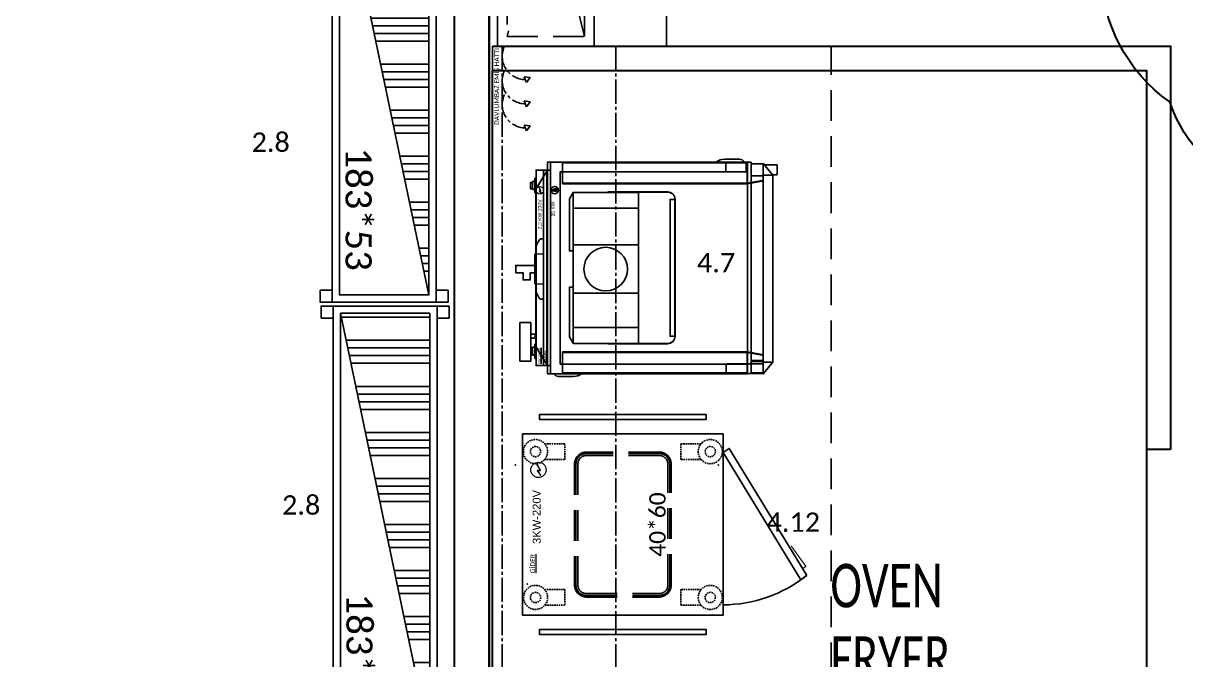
# Model space of a CAD drawing. Header units: millimetres. Extents: x -10496 to -5455, y -188 to 7293.
# Drawn here: x -7948 to -7467.1, y 5165.5 to 5428.9 of the extents above; entities that cross this region are included whole.
import ezdxf

# ---------------------------------------------------------------- set-up
doc = ezdxf.new("R2010")
doc.units = ezdxf.units.MM
for name, pattern in [('CONTINUA', [0]), ('DASHED', [19.05, 12.7, -6.35]), ('GEN7', [13.75, 10, -1.25, 1.25, -1.25])]:
    doc.linetypes.add(name, pattern=pattern)
for name, color, linetype in [('200-EquipInternal-2d', 252, 'Continuous'), ('GJC ALAN', 2, 'Continuous'), ('Kıtc-002 Çizgi', 7, 'Continuous'), ('Kıtc-006 Yazı 001', 1, 'Continuous'), ('Kıtc-008 Rakam', 1, 'Continuous'), ('Kıtc-011 Elk Tes Yazı 001', 1, 'Continuous'), ('Kıtc-014 Elk Tes İşaretler', 1, 'Continuous'), ('Kıtc-016 Su Tes Yazı 001', 5, 'Continuous'), ('Kıtc-024 Gaz Tes İşaretler', 3, 'Continuous'), ('Kıtc-040 Davlumbaz', 4, 'Continuous'), ('Kıtc-041 İstif Rafı', 7, 'Continuous'), ('S2000-002 Çizgi', 7, 'Continuous')]:
    doc.layers.add(name, color=color, linetype=linetype)
doc.layers.add('200-InsPoint-3D', color=3, linetype='CONTINUA', plot=False)
doc.layers.add('GJC_duvar', color=10, linetype='Continuous', lineweight=30)
doc.styles.get("Standard").update_dxf_attribs({"font": 'calibri.ttf', "height": 15})
doc.styles.add('Ölçü50', font='calibri.ttf', dxfattribs={"width": 0.7})

# ---------------------------------------------------------------- blocks, each defined once
blk = doc.blocks.new('A$C29431E44')
at = {"layer": 'Kıtc-014 Elk Tes İşaretler', "linetype": 'Continuous', "lineweight": 0}
for p, q in [((2.9, 3.66), (0.96, 2.3)), ((0.96, 2.3), (1, 2.21)), ((1, 2.21), (2.81, 3.48)), ((2.81, 3.48), (2.9, 2.31)), ((3, 2.49), (2.9, 3.66)), ((2.9, 2.31), (5.24, 3.52)), ((5.18, 3.62), (3, 2.49)), ((5.66, 3.81), (5.09, 3.77)), ((5.09, 3.77), (5.17, 3.64)), ((5.17, 3.64), (5.34, 3.36)), ((5.24, 3.52), (5.19, 3.62)), ((5.34, 3.36), (5.66, 3.81))]:
    blk.add_line(p, q, dxfattribs=at)
blk.add_circle((3.16, 3.16), 3.16, dxfattribs=at)
blk = doc.blocks.new('A$C74735DFE')
at = {"layer": 'Kıtc-024 Gaz Tes İşaretler'}
blk.add_circle((38, 38), 38.3, dxfattribs=at)
for points, knots in [([(23, 31), (25, 37), (36, 53), (21, 81), (47, 57), (52, 39)], [12.776613, 12.776613, 12.776613, 12.776613, 30.852712, 43.460631, 77.656151, 77.656151, 77.656151, 77.656151]), ([(52, 39), (56, 22), (39, -9), (28, 18), (23, 31)], [77.656151, 77.656151, 77.656151, 77.656151, 109.670532, 137.365521, 137.365521, 137.365521, 137.365521]), ([(32, 18), (33, 21), (39, 29), (31, 43), (44, 31), (46, 22)], [12.776613, 12.776613, 12.776613, 12.776613, 30.852712, 43.460631, 77.656151, 77.656151, 77.656151, 77.656151]), ([(46, 22), (48, 14), (40, -2), (35, 12), (32, 18)], [77.656151, 77.656151, 77.656151, 77.656151, 109.670532, 137.365521, 137.365521, 137.365521, 137.365521])]:
    blk.add_open_spline(points, degree=3, knots=knots, dxfattribs=at)
blk = doc.blocks.new('A$Cb9e7107a')
at = {"layer": 'Kıtc-002 Çizgi'}
for p, q in [((6.35, 106.49, -108), (6.35, 106.49, -108)), ((22.35, 106.49, -108), (6.35, 106.49, -108)), ((6.35, 101.99, -108), (6.35, 106.49, -108)), ((22.35, 101.99, -108), (22.35, 106.49, -108)), ((6.35, 101.99, -108), (22.35, 101.99, -108)), ((8.82, 100.7, -108), (8.82, 101.14, -108)), ((8.95, 101.99, -108), (8.95, 101.33, -108)), ((8.95, 101.33, -108), (11.95, 101.33, -108)), ((11.95, 101.99, -108), (11.95, 101.33, -108)), ((12.08, 100.7, -108), (12.08, 101.14, -108)), ((15.85, 101.99, -108), (15.85, 100.19, -108)), ((17.45, 101.99, -108), (17.45, 100.19, -108)), ((77.32, 100.69, -108), (77.32, 101.13, -108)), ((77.52, 101.33, -108), (80.48, 101.33, -108)), ((77.71, 102.12, -108), (77.69, 101.33, -108)), ((77.71, 102.12, -108), (80.29, 102.12, -108)), ((80.29, 102.12, -108), (80.31, 101.33, -108)), ((80.68, 100.69, -108), (80.68, 101.13, -108)), ((7.44, 100.18, -108), (7.31, 99.84, -108)), ((7.31, 99.84, -108), (12.32, 99.84, -108)), ((7.46, 99.84, -108), (7.31, 99.84, -108)), ((7.46, 99.84, -108), (12.32, 99.84, -108)), ((7.46, 99.79, -108), (7.46, 99.84, -108)), ((7.62, 100.34, -108), (13.28, 100.34, -108)), ((8.54, 100.34, -108), (12.36, 100.34, -108)), ((13.46, 100.18, -108), (13.57, 99.89, -108)), ((15.85, 100.19, -108), (15.85, 99.89, -108)), ((17.45, 100.19, -108), (15.85, 100.19, -108)), ((17.45, 100.19, -108), (17.45, 99.89, -108)), ((31.99, 96.7, -108), (32.01, 98.07, -108)), ((37.1, 99.96, -108), (37.5, 99.96, -108)), ((37.5, 99.96, -108), (38.31, 99.96, -108)), ((38.32, 100.16, -108), (38.19, 96.7, -108)), ((50.38, 100.35, -108), (38.52, 100.35, -108)), ((38.52, 100.35, -108), (38.52, 100.35, -108)), ((50.38, 100.35, -108), (50.38, 100.35, -108)), ((50.71, 96.7, -108), (50.58, 100.16, -108)), ((50.59, 99.96, -108), (51.4, 99.96, -108)), ((51.4, 99.96, -108), (51.8, 99.96, -108)), ((56.89, 98.07, -108), (56.91, 96.7, -108)), ((75.93, 100.12, -108), (75.84, 99.89, -108)), ((76.11, 100.28, -108), (81.89, 100.28, -108)), ((82.07, 100.12, -108), (82.19, 99.79, -108)), ((1.15, 12.4, -108), (1.15, 95.14, -108)), ((1.15, 95.14, -108), (88.75, 95.14, -108)), ((88.75, 95.14, -108), (88.75, 12.4, -108)), ((13.55, 70.07, -108), (13.55, 45.29, -108)), ((13.55, 70.07, -108), (13.63, 70.07, -108)), ((13.63, 45.29, -108), (13.63, 70.07, -108)), ((76.27, 70.07, -108), (76.27, 45.29, -108)), ((76.27, 70.07, -108), (76.35, 70.07, -108)), ((76.35, 45.29, -108), (76.35, 70.07, -108)), ((73.35, 42.37, -108), (16.55, 42.37, -108)), ((73.35, 42.29, -108), (16.55, 42.29, -108)), ((1.25, 20.4, -108), (1.25, 6.6, -108)), ((4.45, 21.2, -108), (2.05, 21.2, -108)), ((5.25, 6.6, -108), (5.25, 20.4, -108)), ((1.25, 12.4, -108), (1.15, 12.4, -108)), ((1.25, 5.8, -108), (1.25, 12.4, -108)), ((1.25, 12.4, -108), (1.25, 12.4, -108)), ((88.05, 10.8, -108), (88.05, 5.8, -108)), ((88.75, 12.4, -108), (88.65, 12.4, -108)), ((88.65, 10.8, -108), (88.65, 12.4, -108)), ((88.05, 5.8, -108), (1.25, 5.8, -108)), ((1.25, 5.8, -108), (1.25, 5.7, -108)), ((1.25, 5.7, -108), (5.98, 1.8, -108)), ((5.98, 1.8, -108), (5.98, 5.8, -108)), ((83.32, 1.8, -108), (83.32, 5.8, -108)), ((83.32, 1.8, -108), (88.05, 5.7, -108)), ((87.65, 5.37, -108), (87.65, 0.3, -108)), ((87.65, 5.12, -108), (87.65, 0.3, -108)), ((88.05, 5.7, -108), (88.05, 5.8, -108)), ((5.98, 1.8, -108), (83.32, 1.8, -108)), ((5.98, 1.8, -108), (5.98, 1.8, -108)), ((83.45, 1.91, -108), (83.45, 0.3, -108)), ((83.75, 0, -108), (87.35, 0, -108)), ((84.32, 0, -108), (86.78, 0, -108)), ((87.3, 0, -108), (87.35, 0, -108)), ((87.3, 0, -108), (87.35, 0, -108))]:
    blk.add_line(p, q, dxfattribs=at)
at = {"layer": 'Kıtc-002 Çizgi', "elevation": -108}
for points in [[(45.95, 100.35), (45.95, 108.2), (42.95, 108.2), (42.95, 105.2), (39.95, 105.2), (39.95, 102.2), (42.95, 102.2), (42.95, 100.35)], [(12.23, 99.79), (4.5, 99.79), (4.5, 95.14)], [(4.5, 96.7), (85.4, 96.7)], [(36.01, 99.89), (12.4, 99.89), (7.09, 96.7)], [(82.81, 96.7), (77.5, 99.89), (52.89, 99.89)], [(85.4, 95.14), (85.4, 99.79), (77.67, 99.79)], [(73.25, 42.37), (73.25, 44.37), (16.65, 44.37), (16.65, 42.37)], [(88.65, 12.4), (5.25, 12.4)], [(5.25, 10.8), (88.05, 10.8)], [(88.05, 10.8), (88.65, 10.8)]]:
    blk.add_lwpolyline(points, dxfattribs=at)
for points in [[(1.15, 92.27, 0.299779), (0, 90.52), (0, 84.27, 0.164556), (1.15, 80.88, 0.164556)], [(88.75, 13.88, 0.299779), (89.9, 15.63), (89.9, 21.87, 0.164556), (88.75, 25.27, 0.164556)]]:
    blk.add_lwpolyline(points, format="xyb", dxfattribs=at)
at = {"layer": 'Kıtc-002 Çizgi'}
for points, elevation in [([(13.7, 84.49), (76.2, 84.49), (76.2, 57.49), (13.7, 57.49)], -108), ([(13.8, 84.49), (16.4, 85.99), (36.95, 85.99), (36.95, 84.49)], -108), ([(76.1, 84.49), (73.5, 85.99), (51.95, 85.99), (51.95, 84.49)], 83.57), ([(76.1, 84.49), (73.5, 85.99), (51.95, 85.99), (51.95, 84.49)], -108)]:
    blk.add_lwpolyline(points, close=True, dxfattribs=dict(at, elevation=elevation))
at = {"layer": 'Kıtc-002 Çizgi', "elevation": -108}
blk.add_lwpolyline([(85.25, 21.35), (88.05, 21.35, -0.414214), (88.55, 20.85), (88.55, 13.35, -0.414214), (88.05, 12.85), (85.25, 12.85, -0.414214), (84.75, 13.35), (84.75, 20.85, -0.414214)], format="xyb", close=True, dxfattribs=at)
at = {"layer": 'Kıtc-002 Çizgi'}
blk.add_circle((44.45, 70.99, -108), 9, dxfattribs=at)
for centre, radius, start, end in [((9.02, 101.14, -108), 0.2, 112.0017, 180.4358), ((11.88, 101.14, -108), 0.2, 359.5642, 67.9983), ((77.52, 101.13, -108), 0.205, 90, 180), ((80.48, 101.13, -108), 0.205, 0, 90), ((7.62, 100.16, -108), 0.18, 90.0242, 172.9815), ((8.95, 100.24, -108), 0.425, 113.9501, 166.3373), ((8.74, 100.7, -108), 0.08, 293.9501, 0), ((12.16, 100.7, -108), 0.08, 180, 246.0499), ((11.95, 100.24, -108), 0.425, 13.6627, 66.0499), ((13.28, 100.16, -108), 0.18, 7.0185, 89.9758), ((37.1, 91.96, -108), 8, 90.9713, 125.3659), ((51.8, 91.96, -108), 8, 54.6341, 89.0287), ((76.11, 100.1, -108), 0.18, 90, 173.0282), ((77.45, 100.21, -108), 0.439, 113.9501, 171.7466), ((77.24, 100.69, -108), 0.08, 293.9501, 0), ((80.77, 100.69, -108), 0.08, 180, 246.0499), ((80.55, 100.21, -108), 0.439, 8.2534, 66.0499), ((81.89, 100.1, -108), 0.18, 6.9718, 90), ((16.55, 45.29, -108), 3, 180, 270), ((16.55, 45.29, -108), 2.92, 180, 270), ((73.35, 45.29, -108), 3, 270, 0), ((73.35, 45.29, -108), 2.92, 270, 0), ((2.05, 20.4, -108), 0.8, 90, 180), ((4.45, 20.4, -108), 0.8, 0, 90), ((2.05, 6.6, -108), 0.8, 180, 270), ((4.45, 6.6, -108), 0.8, 270, 0), ((83.75, 0.3, -108), 0.3, 180, 270), ((83.75, 0.3, -108), 0.3, 180, 270), ((87.35, 0.3, -108), 0.3, 270, 0), ((87.35, 0.3, -108), 0.3, 270, 0)]:
    blk.add_arc(centre, radius, start, end, dxfattribs=at)
for points, knots in [([(32.01, 98.07, -108), (32.01, 98.08, -108), (32.01, 98.09, -108), (32.02, 98.1, -108), (32.02, 98.11, -108), (32.02, 98.13, -108), (32.03, 98.14, -108), (32.04, 98.16, -108), (32.05, 98.17, -108), (32.06, 98.18, -108), (32.06, 98.18, -108), (32.07, 98.18, -108)], [0.026096, 0.026096, 0.026096, 0.026096, 0.255453, 0.255453, 0.510906, 0.510906, 1.011682, 1.011682, 1.512458, 1.512458, 1.773574, 1.773574, 1.773574, 1.773574]), ([(32.07, 98.18, -108), (32.08, 98.19, -108), (32.08, 98.2, -108), (32.12, 98.22, -108), (32.15, 98.25, -108), (32.21, 98.3, -108), (32.26, 98.33, -108), (32.35, 98.4, -108), (32.4, 98.44, -108), (32.45, 98.48, -108), (32.46, 98.48, -108), (32.47, 98.49, -108)], [30.609927, 30.609927, 30.609927, 30.609927, 31.066274, 31.066274, 32.574437, 32.574437, 34.448066, 34.448066, 36.321695, 36.321695, 36.594597, 36.594597, 36.594597, 36.594597]), ([(36.96, 99.96, -108), (36.96, 99.96, -108), (36.97, 99.96, -108), (36.97, 99.96, -108), (36.98, 99.96, -108), (36.99, 99.96, -108), (36.99, 99.96, -108), (37, 99.96, -108), (37, 99.96, -108), (37, 99.96, -108)], [-1.156966, -1.156966, -1.156966, -1.156966, -1.129883, -1.129883, -0.753255, -0.753255, -0.376628, -0.376628, 0, 0, 0, 0]), ([(37, 99.96, -108), (37, 99.96, -108), (37, 99.96, -108), (37.02, 99.96, -108), (37.03, 99.96, -108), (37.06, 99.96, -108), (37.07, 99.96, -108), (37.1, 99.96, -108), (37.1, 99.96, -108), (37.1, 99.96, -108)], [16.593058, 16.593058, 16.593058, 16.593058, 17.629056, 17.629056, 18.665054, 18.665054, 19.701052, 19.701052, 19.809276, 19.809276, 19.809276, 19.809276]), ([(38.32, 100.16, -108), (38.32, 100.16, -108), (38.32, 100.16, -108), (38.32, 100.18, -108), (38.32, 100.21, -108), (38.34, 100.25, -108), (38.36, 100.27, -108), (38.4, 100.31, -108), (38.42, 100.33, -108), (38.47, 100.34, -108), (38.49, 100.35, -108), (38.52, 100.35, -108)], [-3.081227, -3.081227, -3.081227, -3.081227, -3.078099, -3.078099, -2.343853, -2.343853, -1.562545, -1.562545, -0.781265, -0.781265, 0, 0, 0, 0]), ([(50.58, 100.16, -108), (50.58, 100.16, -108), (50.58, 100.16, -108), (50.58, 100.18, -108), (50.58, 100.21, -108), (50.56, 100.25, -108), (50.54, 100.27, -108), (50.5, 100.31, -108), (50.48, 100.33, -108), (50.43, 100.34, -108), (50.41, 100.35, -108), (50.38, 100.35, -108)], [-0.003175, -0.003175, -0.003175, -0.003175, 0, 0, 0.734199, 0.734199, 1.515508, 1.515508, 2.296788, 2.296788, 3.078053, 3.078053, 3.078053, 3.078053]), ([(51.8, 99.96, -108), (51.8, 99.96, -108), (51.8, 99.96, -108), (51.83, 99.96, -108), (51.84, 99.96, -108), (51.87, 99.96, -108), (51.88, 99.96, -108), (51.9, 99.96, -108), (51.9, 99.96, -108), (51.9, 99.96, -108)], [-3.216218, -3.216218, -3.216218, -3.216218, -3.107994, -3.107994, -2.071996, -2.071996, -1.035998, -1.035998, 0, 0, 0, 0]), ([(51.9, 99.96, -108), (51.9, 99.96, -108), (51.9, 99.96, -108), (51.91, 99.96, -108), (51.91, 99.96, -108), (51.92, 99.96, -108), (51.93, 99.96, -108), (51.93, 99.96, -108), (51.94, 99.96, -108), (51.94, 99.96, -108)], [6.028606, 6.028606, 6.028606, 6.028606, 6.405257, 6.405257, 6.781908, 6.781908, 7.158559, 7.158559, 7.185576, 7.185576, 7.185576, 7.185576]), ([(56.43, 98.49, -108), (56.44, 98.48, -108), (56.45, 98.48, -108), (56.5, 98.44, -108), (56.55, 98.4, -108), (56.64, 98.33, -108), (56.69, 98.3, -108), (56.75, 98.25, -108), (56.78, 98.22, -108), (56.82, 98.2, -108), (56.82, 98.19, -108), (56.83, 98.18, -108)], [43.030758, 43.030758, 43.030758, 43.030758, 43.303661, 43.303661, 45.17729, 45.17729, 47.050918, 47.050918, 48.559081, 48.559081, 49.015429, 49.015429, 49.015429, 49.015429]), ([(56.83, 98.18, -108), (56.84, 98.18, -108), (56.84, 98.18, -108), (56.85, 98.17, -108), (56.86, 98.16, -108), (56.87, 98.14, -108), (56.88, 98.13, -108), (56.88, 98.11, -108), (56.88, 98.1, -108), (56.89, 98.09, -108), (56.89, 98.08, -108), (56.89, 98.07, -108)], [4.265938, 4.265938, 4.265938, 4.265938, 4.527054, 4.527054, 5.02783, 5.02783, 5.528606, 5.528606, 5.784059, 5.784059, 6.013415, 6.013415, 6.013415, 6.013415])]:
    blk.add_open_spline(points, degree=3, knots=knots, dxfattribs=at)
blk.add_point((1.15, 5.8, -108), dxfattribs=at)
for points in [[(4.5, 95.35, 74.43), (4.5, 96.72, 74.06), (85.4, 96.72, 74.06), (85.4, 95.35, 74.43)], [(4.5, 96.72, 74.06), (4.5, 96.7, 73.96), (85.4, 96.7, 73.96), (85.4, 96.72, 74.06)], [(4.5, 96.7, 73.96), (4.5, 95.25, 74.35), (85.4, 95.25, 74.35), (85.4, 96.7, 73.96)], [(1.15, 93.79, -36.9), (1.15, 95.14, -36.9), (88.75, 95.14, -36.9), (88.75, 93.79, -36.9)], [(1.15, 95.14, -36.9), (1.15, 95.14, 76.1), (88.75, 95.14, 76.1), (88.75, 95.14, -36.9)], [(1.15, 93.79, -36.9), (1.15, 93.79, 76.1), (1.15, 95.14, 76.1), (1.15, 95.14, -36.9)], [(1.15, 12.4, 76.1), (88.75, 12.4, 76.1), (88.75, 95.14, 76.1), (1.15, 95.14, 76.1)], [(1.15, 12.4, -91), (1.15, 93.79, -91), (88.75, 93.79, -91), (88.75, 12.4, -91)], [(1.15, 12.4, -91), (1.15, 12.4, 76.1), (1.15, 93.79, 76.1), (1.15, 93.79, -91)], [(4.5, 95.14, 76.1), (4.5, 95.35, 76.1), (85.4, 95.35, 76.1), (85.4, 95.14, 76.1)], [(4.5, 95.35, 76.1), (4.5, 95.35, 74.43), (85.4, 95.35, 74.43), (85.4, 95.35, 76.1)], [(4.5, 95.25, 76), (4.5, 95.14, 76), (85.4, 95.14, 76), (85.4, 95.25, 76)], [(4.5, 95.25, 74.35), (4.5, 95.25, 76), (85.4, 95.25, 76), (85.4, 95.25, 74.35)], [(4.5, 95.14, 76), (4.5, 95.14, 76.1), (85.4, 95.14, 76.1), (85.4, 95.14, 76)], [(88.75, 93.79, -36.9), (88.75, 95.14, -36.9), (88.75, 95.14, 76.1), (88.75, 93.79, 76.1)], [(88.75, 12.4, -91), (88.75, 93.79, -91), (88.75, 93.79, 76.1), (88.75, 12.4, 76.1)], [(1.5, 12.42, -98.46), (1.35, 12.42, -98.46), (1.35, 88.82, -98.46), (1.5, 88.82, -98.46)], [(1.35, 12.42, -98.46), (1.35, 12.42, -97.46), (1.35, 88.82, -97.46), (1.35, 88.82, -98.46)], [(1.35, 12.42, -97.46), (9.85, 12.42, -97.46), (9.85, 88.82, -97.46), (1.35, 88.82, -97.46)], [(10.15, 12.42, -97.61), (1.5, 12.42, -97.61), (1.5, 88.82, -97.61), (10.15, 88.82, -97.61)], [(1.5, 12.42, -97.61), (1.5, 12.42, -98.46), (1.5, 88.82, -98.46), (1.5, 88.82, -97.61)], [(5.15, 12.4, -87), (5.15, 89.79, -87), (84.75, 89.79, -87), (84.75, 12.4, -87)], [(5.15, 12.4, 72.1), (84.75, 12.4, 72.1), (84.75, 89.79, 72.1), (5.15, 89.79, 72.1)], [(5.15, 89.79, -87), (5.15, 89.79, 72.1), (84.75, 89.79, 72.1), (84.75, 89.79, -87)], [(5.15, 12.4, -87), (5.15, 12.4, 72.1), (5.15, 89.79, 72.1), (5.15, 89.79, -87)], [(9.85, 12.42, -97.46), (9.85, 12.42, -91), (9.85, 88.82, -91), (9.85, 88.82, -97.46)], [(10.15, 12.42, -91), (10.15, 12.42, -97.61), (10.15, 88.82, -97.61), (10.15, 88.82, -91)], [(88.4, 12.42, -97.61), (79.75, 12.42, -97.61), (79.75, 88.82, -97.61), (88.4, 88.82, -97.61)], [(79.75, 12.42, -97.61), (79.75, 12.42, -91), (79.75, 88.82, -91), (79.75, 88.82, -97.61)], [(80.05, 12.42, -91), (80.05, 12.42, -97.46), (80.05, 88.82, -97.46), (80.05, 88.82, -91)], [(80.05, 12.42, -97.46), (88.55, 12.42, -97.46), (88.55, 88.82, -97.46), (80.05, 88.82, -97.46)], [(84.75, 12.4, -87), (84.75, 89.79, -87), (84.75, 89.79, 72.1), (84.75, 12.4, 72.1)], [(88.55, 12.42, -98.46), (88.4, 12.42, -98.46), (88.4, 88.82, -98.46), (88.55, 88.82, -98.46)], [(88.4, 12.42, -98.46), (88.4, 12.42, -97.61), (88.4, 88.82, -97.61), (88.4, 88.82, -98.46)], [(88.55, 12.42, -97.46), (88.55, 12.42, -98.46), (88.55, 88.82, -98.46), (88.55, 88.82, -97.46)], [(13.7, 57.49, 85.04), (20.2, 57.49, 90.44), (20.2, 84.49, 90.44), (13.7, 84.49, 85.04)], [(13.7, 57.49, 76.1), (13.7, 57.49, 85.04), (13.7, 84.49, 85.04), (13.7, 84.49, 76.1)], [(20.2, 57.49, 90.44), (34.45, 57.49, 95.45), (34.45, 84.49, 95.45), (20.2, 84.49, 90.44)], [(34.45, 57.49, 95.45), (54.45, 57.49, 95.45), (54.45, 84.49, 95.45), (34.45, 84.49, 95.45)], [(54.45, 57.49, 95.45), (69.7, 57.49, 90.44), (69.7, 84.49, 90.44), (54.45, 84.49, 95.45)], [(69.7, 57.49, 90.44), (76.2, 57.49, 85.04), (76.2, 84.49, 85.04), (69.7, 84.49, 90.44)], [(76.2, 57.49, 85.04), (76.2, 57.49, 76.1), (76.2, 84.49, 76.1), (76.2, 84.49, 85.04)], [(16.65, 42.37, 99.13), (73.25, 42.37, 99.13), (73.25, 44.37, 99.13), (16.65, 44.37, 99.13)], [(6.3, 5.8, -70.6), (6.3, 10.8, -70.6), (83, 10.8, -70.6), (83, 5.8, -70.6)], [(6.3, 5.8, 75.95), (83, 5.8, 75.95), (83, 10.8, 75.95), (6.3, 10.8, 75.95)], [(6.3, 10.8, -70.6), (6.3, 10.8, 75.95), (83, 10.8, 75.95), (83, 10.8, -70.6)], [(6.3, 5.8, -70.6), (6.3, 5.8, 75.95), (6.3, 10.8, 75.95), (6.3, 10.8, -70.6)], [(83, 5.8, -70.6), (83, 10.8, -70.6), (83, 10.8, 75.95), (83, 5.8, 75.95)], [(1.25, 5.8, 59), (1.25, 5.7, 59), (1.25, 5.7, 76), (1.25, 5.8, 76)], [(1.25, 5.8, 76), (1.25, 5.7, 76), (5.98, 1.8, 76), (5.98, 5.8, 76)], [(1.25, 5.8, 59), (1.25, 5.7, 59), (5.98, 1.8, 59), (5.98, 5.8, 59)], [(5.98, 5.8, 59), (1.25, 5.8, 59), (1.25, 5.8, 76), (5.98, 5.8, 76)], [(1.25, 5.7, 59), (5.98, 1.8, 59), (5.98, 1.8, 76), (1.25, 5.7, 76)], [(83.32, 5.8, 59), (5.98, 5.8, 59), (5.98, 5.8, 76), (83.32, 5.8, 76)], [(5.98, 5.8, 76), (5.98, 1.8, 76), (83.32, 1.8, 76), (83.32, 5.8, 76)], [(5.98, 5.8, 59), (5.98, 1.8, 59), (83.32, 1.8, 59), (83.32, 5.8, 59)], [(88.05, 5.8, 76), (88.05, 5.7, 76), (83.32, 1.8, 76), (83.32, 5.8, 76)], [(88.05, 5.8, 59), (88.05, 5.7, 59), (83.32, 1.8, 59), (83.32, 5.8, 59)], [(83.32, 5.8, 59), (88.05, 5.8, 59), (88.05, 5.8, 76), (83.32, 5.8, 76)], [(83.32, 1.8, 59), (88.05, 5.7, 59), (88.05, 5.7, 76), (83.32, 1.8, 76)], [(88.05, 5.7, 59), (88.05, 5.8, 59), (88.05, 5.8, 76), (88.05, 5.7, 76)], [(88.05, 5.8, 59), (88.05, 5.7, 59), (88.05, 5.7, 76), (88.05, 5.8, 76)], [(5.98, 1.8, 59), (83.32, 1.8, 59), (83.32, 1.8, 76), (5.98, 1.8, 76)]]:
    blk.add_3dface(points, dxfattribs=at)
for points, invisible_edges in [([(4.5, 95.25, 74.35), (4.5, 96.7, 73.96), (4.5, 96.72, 74.06), (4.5, 95.35, 74.43)], 8), ([(85.4, 95.25, 74.35), (85.4, 96.7, 73.96), (85.4, 96.72, 74.06), (85.4, 95.35, 74.43)], 8), ([(1.15, 93.79, -36.9), (88.75, 93.79, -36.9), (88.75, 93.79, 76.1), (1.15, 93.79, 76.1)], 4), ([(1.15, 93.79, -91), (1.15, 93.79, 76.1), (88.75, 93.79, 76.1), (88.75, 93.79, -91)], 2), ([(4.5, 95.25, 74.35), (4.5, 95.35, 74.43), (4.5, 95.35, 76.1), (4.5, 95.25, 76)], 5), ([(4.5, 95.35, 76.1), (4.5, 95.25, 76), (4.5, 95.14, 76), (4.5, 95.14, 76.1)], 1), ([(85.4, 95.25, 74.35), (85.4, 95.35, 74.43), (85.4, 95.35, 76.1), (85.4, 95.25, 76)], 5), ([(85.4, 95.35, 76.1), (85.4, 95.25, 76), (85.4, 95.14, 76), (85.4, 95.14, 76.1)], 1), ([(10.15, 88.82, -97.61), (9.85, 88.82, -97.46), (1.35, 88.82, -97.46), (1.5, 88.82, -97.61)], 5), ([(1.35, 88.82, -97.46), (1.5, 88.82, -97.61), (1.5, 88.82, -98.46), (1.35, 88.82, -98.46)], 1), ([(9.85, 88.82, -91), (10.15, 88.82, -91), (10.15, 88.82, -97.61), (9.85, 88.82, -97.46)], 4), ([(80.05, 88.82, -91), (79.75, 88.82, -91), (79.75, 88.82, -97.61), (80.05, 88.82, -97.46)], 4), ([(79.75, 88.82, -97.61), (80.05, 88.82, -97.46), (88.55, 88.82, -97.46), (88.4, 88.82, -97.61)], 5), ([(88.55, 88.82, -97.46), (88.4, 88.82, -97.61), (88.4, 88.82, -98.46), (88.55, 88.82, -98.46)], 1), ([(13.7, 84.49, 76.1), (34.45, 84.49, 95.45), (54.45, 84.49, 95.45), (76.2, 84.49, 76.1)], 5), ([(13.7, 84.49, 76.1), (13.7, 84.49, 85.04), (20.2, 84.49, 90.44), (34.45, 84.49, 95.45)], 8), ([(54.45, 84.49, 95.45), (69.7, 84.49, 90.44), (76.2, 84.49, 85.04), (76.2, 84.49, 76.1)], 8), ([(13.7, 57.49, 76.1), (34.45, 57.49, 95.45), (54.45, 57.49, 95.45), (76.2, 57.49, 76.1)], 5), ([(13.7, 57.49, 76.1), (13.7, 57.49, 85.04), (20.2, 57.49, 90.44), (34.45, 57.49, 95.45)], 8), ([(54.45, 57.49, 95.45), (69.7, 57.49, 90.44), (76.2, 57.49, 85.04), (76.2, 57.49, 76.1)], 8), ([(1.15, 12.4, 76.1), (5.15, 12.4, 72.1), (84.75, 12.4, 72.1), (88.75, 12.4, 76.1)], 5), ([(88.75, 12.4, -91), (84.75, 12.4, -87), (5.15, 12.4, -87), (1.15, 12.4, -91)], 5), ([(5.15, 12.4, -87), (1.15, 12.4, -91), (1.15, 12.4, 76.1), (5.15, 12.4, 72.1)], 5), ([(10.15, 12.42, -97.61), (9.85, 12.42, -97.46), (1.35, 12.42, -97.46), (1.5, 12.42, -97.61)], 5), ([(1.35, 12.42, -97.46), (1.5, 12.42, -97.61), (1.5, 12.42, -98.46), (1.35, 12.42, -98.46)], 1), ([(9.85, 12.42, -91), (10.15, 12.42, -91), (10.15, 12.42, -97.61), (9.85, 12.42, -97.46)], 4), ([(80.05, 12.42, -91), (79.75, 12.42, -91), (79.75, 12.42, -97.61), (80.05, 12.42, -97.46)], 4), ([(79.75, 12.42, -97.61), (80.05, 12.42, -97.46), (88.55, 12.42, -97.46), (88.4, 12.42, -97.61)], 5), ([(84.75, 12.4, 72.1), (88.75, 12.4, 76.1), (88.75, 12.4, -91), (84.75, 12.4, -87)], 5), ([(88.55, 12.42, -97.46), (88.4, 12.42, -97.61), (88.4, 12.42, -98.46), (88.55, 12.42, -98.46)], 1), ([(13.8, 5.8, 59), (75.5, 5.8, 59), (83, 5.8, 75.95), (6.3, 5.8, 75.95)], 10), ([(6.3, 5.8, 75.95), (13.8, 5.8, 59), (13.8, 5.8, -59.6), (6.3, 5.8, -70.6)], 5), ([(75.5, 5.8, -59.6), (83, 5.8, -70.6), (83, 5.8, 75.95), (75.5, 5.8, 59)], 5)]:
    blk.add_3dface(points, dxfattribs=dict(at, invisible_edges=invisible_edges))
for name, p, xscale, yscale, zscale in [('A$C29431E44', (75.47, 96.66, 57.36), 0.5, 0.5, 0.5), ('A$C74735DFE', (75.63, 90.6, -9.45), 0.0391380975992758, 0.0391380975992758, 0.0391380975992758)]:
    blk.add_blockref(name, p, dxfattribs=dict(at, xscale=xscale, yscale=yscale, zscale=zscale))
at = {"layer": 'Kıtc-002 Çizgi', "color": 5}
for s, p in [('%%USOĞUK SU', (5.19, 97.87, -108)), ('%%UGİDER', (6.75, 95.64, -92.13))]:
    blk.add_text(s, height=1, dxfattribs=at).set_placement(p)
at = {"layer": 'Kıtc-002 Çizgi', "color": 1, "insert": (60.93, 98.99, 124.18), "char_height": 1.5, "attachment_point": 1}
blk.add_mtext_dynamic_manual_height_columns('{\\f@Arial Unicode MS|b0|i0|c162|p34;2,2 KW 230V }', width=31.2688, gutter_width=50, heights=[0], dxfattribs=at)
at = {"layer": 'Kıtc-002 Çizgi', "color": 3, "lineweight": 15, "insert": (66.16, 93.54, -9.45), "char_height": 1.5, "attachment_point": 1}
blk.add_mtext_dynamic_manual_height_columns('{\\f@Arial Unicode MS|b0|i0|c162|p34;35 KW }', width=52.0222, gutter_width=50, heights=[0], dxfattribs=at)
at = {"layer": 'Kıtc-002 Çizgi'}
mesh = blk.add_polyface(dxfattribs=at)
corners = [(4.5, 95.14, -36.9), (85.4, 95.14, -36.9), (77.5, 99.89, -36.9), (12.4, 99.89, -36.9), (4.5, 95.14, -36.8), (85.4, 95.14, -36.8), (77.5, 99.89, -36.8), (12.4, 99.89, -36.8)]
mesh.append_faces([[corners[k] for k in face] for face in [(0, 3, 2, 1), (4, 5, 6, 7), (0, 1, 5, 4), (3, 7, 6, 2), (0, 4, 7, 3), (1, 2, 6, 5)]])
mesh = blk.add_polyface(dxfattribs=at)
corners = [(4.5, 93.79, -91), (85.4, 93.79, -91), (85.4, 99.79, -91), (4.5, 99.79, -91), (4.5, 93.79, -36.9), (85.4, 93.79, -36.9), (85.4, 99.79, -36.9), (4.5, 99.79, -36.9)]
mesh.append_faces([[corners[k] for k in face] for face in [(0, 3, 2, 1), (4, 5, 6, 7), (0, 1, 5, 4), (3, 7, 6, 2), (0, 4, 7, 3), (1, 2, 6, 5)]])
mesh = blk.add_polyface(dxfattribs=at)
corners = [(12.4, 99.79, -38.4), (77.5, 99.79, -38.4), (77.5, 99.89, -38.4), (12.4, 99.89, -38.4), (12.4, 99.79, -36.9), (77.5, 99.79, -36.9), (77.5, 99.89, -36.9), (12.4, 99.89, -36.9)]
mesh.append_faces([[corners[k] for k in face] for face in [(0, 3, 2, 1), (4, 5, 6, 7), (0, 1, 5, 4), (3, 7, 6, 2), (0, 4, 7, 3), (1, 2, 6, 5)]])
mesh = blk.add_polyface(dxfattribs=at)
corners = [(13.8, 84.49, 83.57), (36.95, 84.49, 83.57), (36.95, 85.99, 83.57), (16.4, 85.99, 83.57), (13.8, 84.49, 83.67), (36.95, 84.49, 83.67), (36.95, 85.99, 83.67), (16.4, 85.99, 83.67)]
mesh.append_faces([[corners[k] for k in face] for face in [(0, 3, 2, 1), (4, 5, 6, 7), (0, 1, 5, 4), (3, 7, 6, 2), (0, 4, 7, 3), (1, 2, 6, 5)]])
mesh = blk.add_polyface(dxfattribs=at)
corners = [(1.25, 5.8, -87.8), (6.25, 5.8, -87.8), (6.25, 10.8, -87.8), (1.25, 10.8, -87.8), (1.25, 5.8, 75.75), (6.25, 5.8, 75.75), (6.25, 10.8, 75.75), (1.25, 10.8, 75.75)]
mesh.append_faces([[corners[k] for k in face] for face in [(0, 3, 2, 1), (4, 5, 6, 7), (0, 1, 5, 4), (3, 7, 6, 2), (0, 4, 7, 3), (1, 2, 6, 5)]])
mesh = blk.add_polyface(dxfattribs=at)
corners = [(6.25, 5.8, 75.75), (1.25, 5.8, 75.75), (1.25, 10.8, 75.75), (6.25, 10.8, 75.75), (6.25, 5.8, 76.15), (1.25, 5.8, 76.15), (1.25, 10.8, 76.15), (6.25, 10.8, 76.15)]
mesh.append_faces([[corners[k] for k in face] for face in [(1, 2, 3, 0), (7, 6, 5, 4), (4, 5, 1, 0), (2, 6, 7, 3), (3, 7, 4, 0), (5, 6, 2, 1)]])
mesh = blk.add_polyface(dxfattribs=at)
corners = [(6.55, 5.8, -87.8), (1.55, 5.8, -87.8), (1.55, 10.8, -87.8), (6.55, 10.8, -87.8), (6.55, 5.8, -88.2), (1.55, 5.8, -88.2), (1.55, 10.8, -88.2), (6.55, 10.8, -88.2)]
mesh.append_faces([[corners[k] for k in face] for face in [(0, 3, 2, 1), (4, 5, 6, 7), (0, 1, 5, 4), (3, 7, 6, 2), (0, 4, 7, 3), (1, 2, 6, 5)]])
mesh = blk.add_polyface(dxfattribs=at)
corners = [(6.3, 5.8, -87.75), (83, 5.8, -87.75), (83, 10.8, -87.75), (6.3, 10.8, -87.75), (6.3, 5.8, -70.6), (83, 5.8, -70.6), (83, 10.8, -70.6), (6.3, 10.8, -70.6)]
mesh.append_faces([[corners[k] for k in face] for face in [(0, 3, 2, 1), (4, 5, 6, 7), (0, 1, 5, 4), (3, 7, 6, 2), (0, 4, 7, 3), (1, 2, 6, 5)]])
mesh = blk.add_polyface(dxfattribs=at)
corners = [(8.75, 6.22, -98.11), (9.05, 6.22, -98.11), (10.15, 12.42, -97.31), (9.85, 12.42, -97.31), (8.75, 6.22, -93.61), (9.05, 6.22, -93.61), (10.15, 12.42, -92.81), (9.85, 12.42, -92.81)]
mesh.append_faces([[corners[k] for k in face] for face in [(0, 3, 2, 1), (4, 5, 6, 7), (0, 1, 5, 4), (3, 7, 6, 2), (0, 4, 7, 3), (1, 2, 6, 5)]])
mesh = blk.add_polyface(dxfattribs=at)
corners = [(81.15, 6.22, -98.11), (80.85, 6.22, -98.11), (79.75, 12.42, -97.31), (80.05, 12.42, -97.31), (81.15, 6.22, -93.61), (80.85, 6.22, -93.61), (79.75, 12.42, -92.81), (80.05, 12.42, -92.81)]
mesh.append_faces([[corners[k] for k in face] for face in [(1, 2, 3, 0), (7, 6, 5, 4), (4, 5, 1, 0), (2, 6, 7, 3), (3, 7, 4, 0), (5, 6, 2, 1)]])
mesh = blk.add_polyface(dxfattribs=at)
corners = [(88.05, 5.8, -87.8), (83.05, 5.8, -87.8), (83.05, 10.8, -87.8), (88.05, 10.8, -87.8), (88.05, 5.8, 75.65), (83.05, 5.8, 75.65), (83.05, 10.8, 75.65), (88.05, 10.8, 75.65)]
mesh.append_faces([[corners[k] for k in face] for face in [(1, 2, 3, 0), (7, 6, 5, 4), (4, 5, 1, 0), (2, 6, 7, 3), (3, 7, 4, 0), (5, 6, 2, 1)]])
mesh = blk.add_polyface(dxfattribs=at)
corners = [(88.05, 5.8, 75.65), (83.05, 5.8, 75.65), (83.05, 10.8, 75.65), (88.05, 10.8, 75.65), (88.05, 5.8, 76.05), (83.05, 5.8, 76.05), (83.05, 10.8, 76.05), (88.05, 10.8, 76.05)]
mesh.append_faces([[corners[k] for k in face] for face in [(1, 2, 3, 0), (7, 6, 5, 4), (4, 5, 1, 0), (2, 6, 7, 3), (3, 7, 4, 0), (5, 6, 2, 1)]])
mesh = blk.add_polyface(dxfattribs=at)
corners = [(88.05, 5.8, -87.8), (83.05, 5.8, -87.8), (83.05, 10.8, -87.8), (88.05, 10.8, -87.8), (88.05, 5.8, -88.2), (83.05, 5.8, -88.2), (83.05, 10.8, -88.2), (88.05, 10.8, -88.2)]
mesh.append_faces([[corners[k] for k in face] for face in [(0, 3, 2, 1), (4, 5, 6, 7), (0, 1, 5, 4), (3, 7, 6, 2), (0, 4, 7, 3), (1, 2, 6, 5)]])
blk = doc.blocks.new('*U113')
at = {"layer": 'Kıtc-040 Davlumbaz', "color": 13, "linetype": 'GEN7', "true_color": 0xff4747}
for points in [[(7607.69, -1334.44), (7607.69, -1385.44), (8057.74, -1385.44), (8057.74, -1334.44)], [(7607.69, -1334.44), (8057.74, -1334.44), (8057.74, -1338.39), (7607.69, -1338.39)], [(7609.72, -1350.01), (7607.69, -1348.4), (7610.1, -1347.45)], [(7619.72, -1350.01), (7617.69, -1348.4), (7620.1, -1347.45)], [(7629.72, -1350.01), (7627.69, -1348.4), (7630.1, -1347.45)], [(8024.71, -1350.01), (8022.69, -1348.4), (8025.1, -1347.45)], [(8034.71, -1350.01), (8032.69, -1348.4), (8035.1, -1347.45)], [(8044.71, -1350.01), (8042.69, -1348.4), (8045.1, -1347.45)]]:
    blk.add_lwpolyline(points, close=True, dxfattribs=at)
for centre in [(7618.52, -1348.02), (7628.52, -1348.02), (7638.52, -1348.02), (8033.51, -1348.02), (8043.51, -1348.02), (8053.51, -1348.02)]:
    blk.add_arc(centre, 9.63, 63.9592, 179.4515, dxfattribs=at)
at = {"layer": 'Kıtc-040 Davlumbaz', "color": 13, "linetype": 'GEN7', "true_color": 0xff4747, "char_height": 2, "attachment_point": 1}
for insert in [(7608.73, -1335.26), (8025.15, -1335.13)]:
    blk.add_mtext_dynamic_manual_height_columns('DAVLUMBAZ EMİŞ HATTI', width=155.026, gutter_width=35, heights=[0], dxfattribs=dict(at, insert=insert))
blk = doc.blocks.new('*U40')
at = {"layer": 'Kıtc-002 Çizgi', "color": 254, "linetype": 'DASHED'}
for p, q in [((4, 36), (136, 4)), ((136, 36), (4, 4))]:
    blk.add_line(p, q, dxfattribs=at)
at = {"layer": 'Kıtc-002 Çizgi'}
blk.add_lwpolyline([(0, 0), (140, 0), (140, 40), (0, 40)], close=True, dxfattribs=at)
at = {"layer": 'Kıtc-002 Çizgi', "color": 254, "linetype": 'DASHED'}
blk.add_lwpolyline([(4, 4), (136, 4), (136, 36), (4, 36)], close=True, dxfattribs=at)
blk = doc.blocks.new('A$C66E5016C')
at = {"layer": '200-EquipInternal-2d', "color": 252, "linetype": 'DASHED', "ltscale": 0.05}
for p, q in [((11.82, 128.51), (11.82, 130.51)), ((11.82, 124.2), (11.82, 126.2))]:
    blk.add_line(p, q, dxfattribs=at)
at = {"layer": '200-EquipInternal-2d', "color": 252, "linetype": 'DASHED', "ltscale": 0.05, "elevation": -0.6}
blk.add_lwpolyline([(22.39, 128.83), (22.39, 120.49), (15.88, 120.49), (15.88, 128.83)], dxfattribs=at)
at = {"layer": '200-EquipInternal-2d', "color": 252, "linetype": 'DASHED', "ltscale": 0.05}
for points in [[(76.25, 128.86), (76.25, 120.53), (82.76, 120.53), (82.76, 128.86)], [(22.39, 64.14), (22.39, 72.47), (15.88, 72.47), (15.88, 64.14)], [(76.25, 64.14), (76.25, 72.47), (82.76, 72.47), (82.76, 64.14)]]:
    blk.add_lwpolyline(points, dxfattribs=at)
for centre, radius in [((19.14, 132.62, -0.6), 5), ((19.14, 132.62, -0.6), 2.13), ((79.5, 132.66), 5), ((79.5, 132.66), 2.13), ((19.14, 60.34), 5), ((79.5, 60.34), 5), ((19.14, 60.34), 2.13), ((79.5, 60.34), 2.13)]:
    blk.add_circle(centre, radius, dxfattribs=at)
blk.add_point((74, 140.96), dxfattribs=at)
at = {"layer": '200-InsPoint-3D'}
for p in [(24.64, 135.96), (74, 57.04)]:
    blk.add_point(p, dxfattribs=at)
at = {"layer": 'Kıtc-002 Çizgi'}
blk.add_line((11.82, 61), (11.82, 132), dxfattribs=at)
at = {"layer": 'Kıtc-002 Çizgi', "color": 252}
blk.add_line((11.82, 66.8), (11.82, 68.8), dxfattribs=at)
at = {"layer": 'Kıtc-002 Çizgi'}
for points in [[(11.82, 55), (86.82, 55), (86.82, 138), (11.82, 138)], [(28.21, 20.44), (80.85, 52.56), (79.1, 55), (26.46, 22.87)]]:
    blk.add_lwpolyline(points, close=True, dxfattribs=at)
at = {"layer": 'Kıtc-002 Çizgi', "color": 253, "linetype": 'DASHED'}
for points in [[(24.32, 76.5), (74.32, 76.5, 0.414214), (79.32, 81.5), (79.32, 111.5, 0.414214), (74.32, 116.5), (24.32, 116.5, 0.414214), (19.32, 111.5), (19.32, 81.5, 0.414214)], [(24.32, 77.1), (74.32, 77.1, 0.414214), (78.72, 81.5), (78.72, 111.5, 0.414214), (74.32, 115.9), (24.32, 115.9, 0.414214), (19.92, 111.5), (19.92, 81.5, 0.414214)], [(24.32, 77.9), (74.32, 77.9, 0.414214), (77.92, 81.5), (77.92, 111.5, 0.414214), (74.32, 115.1), (24.32, 115.1, 0.414214), (20.72, 111.5), (20.72, 81.5, 0.414214)]]:
    blk.add_lwpolyline(points, format="xyb", close=True, dxfattribs=at)
at = {"layer": 'Kıtc-002 Çizgi', "const_width": 0.5}
blk.add_lwpolyline([(30.88, 22.36), (32.01, 20.79), (38.72, 25.62), (40.43, 26.85)], dxfattribs=at)
at = {"layer": 'Kıtc-002 Çizgi'}
blk.add_arc((71.1, 55), 55, 180, 218.867, dxfattribs=at)
for points in [[(5.82, 62, 3), (3.82, 62, 3), (3.82, 131, 3), (5.82, 131, 3)], [(5.82, 62), (3.82, 62), (3.82, 131), (5.82, 131)], [(92.82, 131, 3), (94.82, 131, 3), (94.82, 62, 3), (92.82, 62, 3)], [(92.82, 131), (94.82, 131), (94.82, 62), (92.82, 62)]]:
    blk.add_3dface(points, dxfattribs=at)
at = {"layer": 'Kıtc-014 Elk Tes İşaretler'}
blk.add_blockref('A$C29431E44', (68.77, 128.28), dxfattribs=at)
at = {"layer": 'Kıtc-002 Çizgi', "color": 253, "linetype": 'DASHED'}
blk.add_text('40*60', height=6.776, dxfattribs=at).set_placement((35.97, 78.81))
at = {"layer": 'Kıtc-011 Elk Tes Yazı 001', "insert": (41.28, 133.81), "char_height": 3.3081, "attachment_point": 1}
blk.add_mtext_dynamic_manual_height_columns('{\\f@Arial Unicode MS|b0|i0|c162|p34;3KW-220V }', width=27.5245, gutter_width=50, heights=[0], dxfattribs=at)
at = {"layer": 'Kıtc-016 Su Tes Yazı 001', "lineweight": 5, "insert": (29.16, 134.8), "char_height": 2, "attachment_point": 1}
blk.add_mtext_dynamic_manual_height_columns('{\\L\\C5;GİDER}', width=14.9424, gutter_width=50, heights=[0], dxfattribs=at)
at = {"layer": 'Kıtc-002 Çizgi'}
mesh = blk.add_polyface(dxfattribs=at)
corners = [(3.82, 131), (3.82, 62), (3.82, 62), (3.82, 131), (3.82, 131, 3), (3.82, 62, 3), (3.82, 62, 3), (3.82, 131, 3)]
mesh.append_faces([[corners[k] for k in face] for face in [(0, 3, 2, 1), (4, 5, 6, 7), (0, 1, 5, 4), (3, 7, 6, 2), (0, 4, 7, 3), (1, 2, 6, 5)]])
mesh = blk.add_polyface(dxfattribs=at)
corners = [(5.82, 131), (5.82, 62), (5.82, 62), (5.82, 131), (5.82, 131, 3), (5.82, 62, 3), (5.82, 62, 3), (5.82, 131, 3)]
mesh.append_faces([[corners[k] for k in face] for face in [(0, 3, 2, 1), (4, 5, 6, 7), (0, 1, 5, 4), (3, 7, 6, 2), (0, 4, 7, 3), (1, 2, 6, 5)]])
mesh = blk.add_polyface(dxfattribs=at)
corners = [(92.82, 131), (92.82, 62), (92.82, 62), (92.82, 131), (92.82, 131, 3), (92.82, 62, 3), (92.82, 62, 3), (92.82, 131, 3)]
mesh.append_faces([[corners[k] for k in face] for face in [(1, 2, 3, 0), (7, 6, 5, 4), (4, 5, 1, 0), (2, 6, 7, 3), (3, 7, 4, 0), (5, 6, 2, 1)]])
mesh = blk.add_polyface(dxfattribs=at)
corners = [(94.82, 131), (94.82, 62), (94.82, 62), (94.82, 131), (94.82, 131, 3), (94.82, 62, 3), (94.82, 62, 3), (94.82, 131, 3)]
mesh.append_faces([[corners[k] for k in face] for face in [(1, 2, 3, 0), (7, 6, 5, 4), (4, 5, 1, 0), (2, 6, 7, 3), (3, 7, 4, 0), (5, 6, 2, 1)]])
blk = doc.blocks.new('A$C2BEB2EE3')
at = {"layer": 'Kıtc-041 İstif Rafı'}
h = blk.add_hatch(dxfattribs=at)
h.set_pattern_fill('ANSI34', color=254, angle=45)
h.set_pattern_definition([(90, (8380.205, 6035.05), (-19.05, 4e-15), []), (90, (8383.38, 6038.225), (-19.05, 4e-15), []), (90, (8386.555, 6041.4), (-19.05, 4e-15), []), (90, (8389.73, 6044.575), (-19.05, 4e-15), [])])
h.paths.add_polyline_path([(3, 45), (3, 8), (180, 45)])
blk.add_line((3, 8), (180, 45), dxfattribs=at)
for points in [[(5, 53), (5, 48), (0, 48), (0, 53)], [(178, 53), (178, 48), (183, 48), (183, 53)], [(0, 5), (0, 48), (183, 48), (183, 5)], [(3, 8), (3, 45), (180, 45), (180, 8)], [(5, 0), (5, 5), (0, 5), (0, 0)], [(178, 0), (178, 5), (183, 5), (183, 0)]]:
    blk.add_lwpolyline(points, close=True, dxfattribs=at)
blk.add_text('183*53', height=10.8, dxfattribs=at).set_placement((118.98, 10.52))
blk = doc.blocks.new('new ytong')
at = {"layer": 'GJC_duvar'}
blk.add_lwpolyline([(-19378.19, 6501.7), (-19378.19, 5230.65), (-19363.69, 5230.65), (-19363.69, 6497.43)], dxfattribs=at)
at = {"layer": 'GJC_duvar', "color": 3}
for points in [[(-19362.24, 5680.7), (-19081.76, 5680.7), (-19081.76, 5513.84)], [(-19362.24, 5670.7), (-19091.76, 5670.7), (-19091.76, 5513.84)], [(-19081.76, 5513.84), (-19091.76, 5513.84)]]:
    blk.add_lwpolyline(points, dxfattribs=at)

msp = doc.modelspace()

# ---------------------------------------------------------------- linework, layer by layer
msp.add_lwpolyline([(-7681.81, 5559.44), (-7751.81, 5559.44), (-7751.81, 5419.44), (-7681.81, 5419.44)], close=True)
at = {"layer": 'Kıtc-040 Davlumbaz', "linetype": 'DASHED'}
msp.add_lwpolyline([(-7613.78, 5419.44), (-7753.78, 5419.44), (-7753.78, 4969.39), (-7613.78, 4969.39)], close=True, dxfattribs=at)

# ---------------------------------------------------------------- block references
at = {"color": 253, "rotation": 90.00000000000017}
msp.add_blockref('*U113', (-9088.22, -2638.3), dxfattribs=at)
at = {"rotation": 90.0000000000002}
msp.add_blockref('A$Cb9e7107a', (-7636.02, 5282.75), dxfattribs=at)
at = {"layer": 'Kıtc-002 Çizgi'}
for name, p, rotation in [('*U40', (-7751.81, 5559.44), 270), ('A$C66E5016C', (-7603.41, 5172.15), 89.99999999999984)]:
    msp.add_blockref(name, p, dxfattribs=dict(at, rotation=rotation))
at = {"layer": 'Kıtc-041 İstif Rafı', "rotation": 270}
for p in [(-7825.16, 5496.5), (-7824.79, 5311.88)]:
    msp.add_blockref('A$C2BEB2EE3', p, dxfattribs=at)

# ---------------------------------------------------------------- texts
at = {"layer": 'Kıtc-008 Rakam', "color": 1}
for s, p in [('2.8', (-7853.5, 5375.71)), ('4.7', (-7669.24, 5325.86)), ('2.8', (-7840.89, 5225.56)), ('4.12', (-7640.46, 5218.46))]:
    msp.add_text(s, height=8, dxfattribs=at).set_placement(p)

# ---------------------------------------------------------------- next in the draw order: block references
at = {"layer": 'GJC_duvar', "color": 41, "true_color": 0xf4ee51}
msp.add_blockref('new ytong', (11608.46, -261.26), dxfattribs=at)

# ---------------------------------------------------------------- next in the draw order: linework, layer by layer
at = {"layer": 'GJC ALAN', "color": 40, "lineweight": 30, "true_color": 0xf8d731}
for points in [[(-7769.74, 4969.39), (-8309.34, 4969.39), (-8309.34, 6399.01), (-8054.81, 6324.21), (-8061.21, 6302.44), (-7950.87, 6270.02), (-7944.48, 6291.78), (-7769.74, 6240.43)], [(-7753.78, 5409.44), (-7483.31, 5409.44), (-7483.31, 4971.43), (-7753.78, 4971.43)]]:
    msp.add_lwpolyline(points, close=True, dxfattribs=at)
msp.add_lwpolyline([(-6802.85, 4954.39), (-6802.85, 5956.28), (-7184.29, 6068.26), (-7189.47, 6050.49), (-7278.79, 6076.56), (-7272.72, 6094.37), (-7755.24, 6236.17), (-7755.24, 4971.43), (-7188.88, 4969.39), (-7188.88, 4954.39), (-6802.85, 4954.39)], dxfattribs=at)
at = {"layer": 'S2000-002 Çizgi', "color": 104, "lineweight": 30, "true_color": 0x1fad36}
msp.add_lwpolyline([(-7473.65, 5600.52, -0.520567), (-7374.92, 5600.52, -0.520567), (-7288.01, 5600.52, -0.520567), (-7219.48, 5590.36, -0.520567), (-7219.48, 5490.86, -0.520567), (-7219.48, 5404.14, -0.520567), (-7279.53, 5369.06, -0.520567), (-7382.29, 5369.06, -0.520567), (-7473.65, 5396.38, -0.520567), (-7473.65, 5505.07, -0.520567)], format="xyb", close=True, dxfattribs=at)

# ---------------------------------------------------------------- next in the draw order: texts
at = {"layer": 'Kıtc-006 Yazı 001', "lineweight": 0, "insert": (-7614.05, 5205.18), "char_height": 18, "attachment_point": 1, "rotation": 0.0406, "style": 'Ölçü50'}
msp.add_mtext_dynamic_manual_height_columns('{\\fCalibri Light|b0|i0|c162|p34;OVEN \\PFRYER\\PODASI\\P11,8 m2}', width=2129.1439, gutter_width=1.53, heights=[0], dxfattribs=at)

doc.saveas('drawing.dxf')
